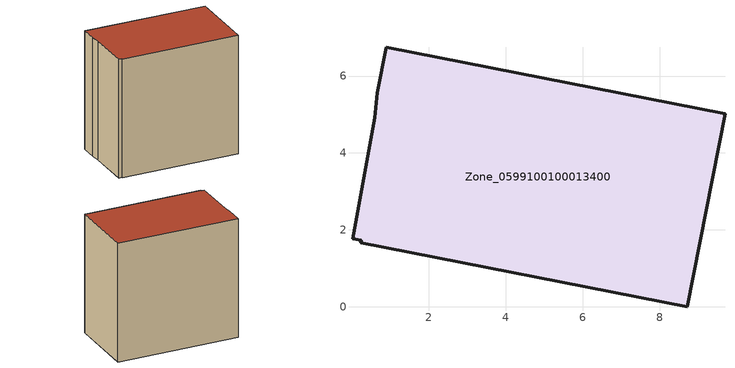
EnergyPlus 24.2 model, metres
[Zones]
Zone_0599100100013400
 floor ground (C_G): 0.58,4.91 0.66,5.57 0.89,6.75 9.7,5.01 8.72,0 0.23,1.67 0.23,1.73 0.01,1.76 z0
 wall outside (C_F): 0.66,5.57 0.58,4.91 0.01,1.76 0.23,1.73 0.23,1.67 8.72,0 9.7,5.01 0.89,6.75 0.66,5.57 z0:8.82
 roof outside (C_R): 0.58,4.91 0.01,1.76 0.23,1.73 0.23,1.67 8.72,0 9.7,5.01 0.89,6.75 0.66,5.57 z8.82
[BUILDING]
Pand.0599100100013400: North Axis=0; Terrain=City; Loads Convergence Tolerance Value=0.04; Temperature Convergence Tolerance Value=0.4; Solar Distribution=FullExterior; Maximum Number of Warmup Days=25; Minimum Number of Warmup Days=1
[Site:Location]
Rotterdam.The.Hague.AP_ZH_NLD Design_Conditions: Latitude=51.96; Longitude=4.45; Time Zone=1; Elevation=-4.5
[SITE:GROUNDTEMPERATURE:BUILDINGSURFACE]
18, 18, 18, 18, 18, 18, 18, 18, 18, 18, 18, 18
[MATERIAL] Thermal Absorptance=0.9; Solar Absorptance=0.7; Visible Absorptance=0.7
Name | Roughness | Thickness | Conductivity | Density | Specific Heat
G.TI.2015-2018 | MediumSmooth | 0.15 | 0.0428571 | 540 | 1210
F.TI.2015-2018 | Rough | 0.3 | 0.0666667 | 1920 | 840
R.TI.2015-2018 | MediumRough | 0.2 | 0.0333333 | 1500 | 1000
[CONSTRUCTION]
C_G: G.TI.2015-2018
C_F: F.TI.2015-2018
C_R: R.TI.2015-2018
[ZONE]
Zone_0599100100013400: Type=1; Multiplier=1; Ceiling Height=Autocalculate; Volume=Autocalculate; Floor Area=autocalculate; Part of Total Floor Area=Yes
[ZONEINFILTRATION:DESIGNFLOWRATE]
Infil_Zone_0599100100013400: Zone or ZoneList or Space or SpaceList=Zone_0599100100013400; Schedule=AlwaysOn; Design Flow Rate Calculation Method=Flow/Area; Flow Rate per Floor Area=0.0015; Constant Term Coefficient=1; Temperature Term Coefficient=0; Velocity Term Coefficient=0; Velocity Squared Term Coefficient=0
[HVACTEMPLATE:ZONE:IDEALLOADSAIRSYSTEM]
Zone_0599100100013400: Maximum Heating Supply Air Temperature=50; Minimum Cooling Supply Air Temperature=13; Maximum Heating Supply Air Humidity Ratio=0.0156; Minimum Cooling Supply Air Humidity Ratio=0.0077; Heating Limit=NoLimit; Cooling Limit=NoLimit; Dehumidification Control Type=ConstantSensibleHeatRatio; Cooling Sensible Heat Ratio=0.7; Dehumidification Setpoint=60; Humidification Control Type=None; Humidification Setpoint=30; Outdoor Air Method=None; Outdoor Air Flow Rate per Person=0.00944; Outdoor Air Flow Rate per Zone Floor Area=0; Outdoor Air Flow Rate per Zone=0; Demand Controlled Ventilation Type=None; Outdoor Air Economizer Type=NoEconomizer; Heat Recovery Type=None; Sensible Heat Recovery Effectiveness=0.7; Latent Heat Recovery Effectiveness=0.65
[ZONECONTROL:THERMOSTAT]
ThermostatControl_Zone_0599100100013400: Zone or ZoneList=Zone_0599100100013400; Control Type Schedule=DualSetpointControlType; Control 1=Thermostat_Zone_0599100100013400; Temperature Difference Between Cutout And Setpoint=0
[THERMOSTATSETPOINT:DUALSETPOINT]
Thermostat_Zone_0599100100013400: Heating Setpoint Temperature Schedule=HeatingSetpoint_Zone_0599100100013400; Cooling Setpoint Temperature Schedule=CoolingSetpoint_Zone_0599100100013400
[SCHEDULE:COMPACT]
HeatingSetpoint_Zone_0599100100013400: Through: 12/31, For: AllDays, Until: 24:00, 21
CoolingSetpoint_Zone_0599100100013400: Through: 12/31, For: AllDays, Until: 24:00, 24
DualSetpointControlType: Through: 12/31, For: AllDays, Until: 24:00, 4
AlwaysOn: Through: 12/31, For: AllDays, Until: 24:00, 1
